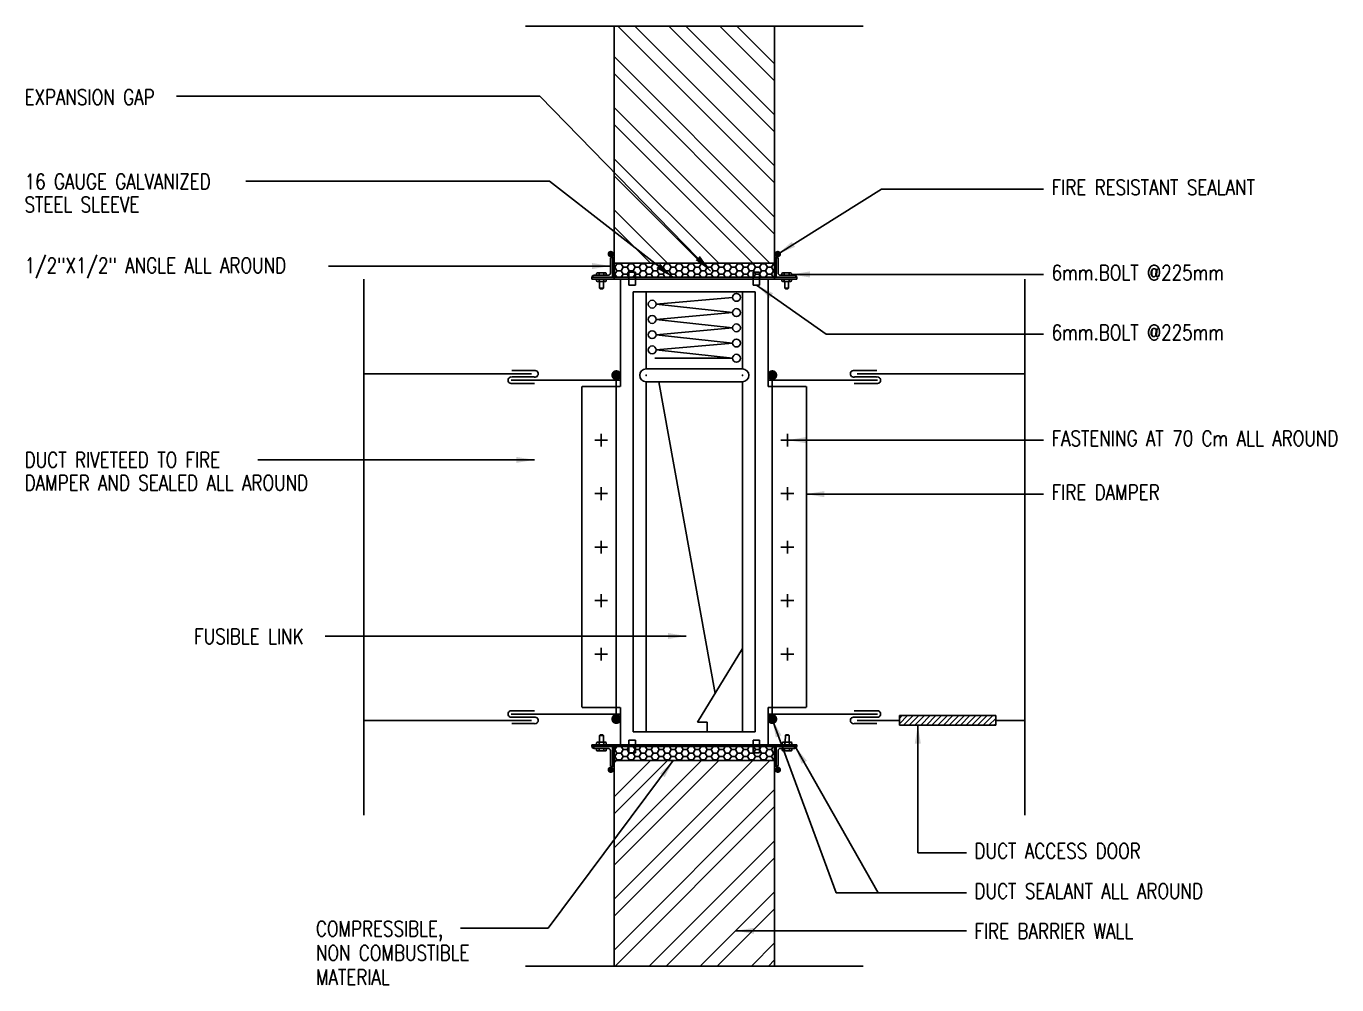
# Model space of a CAD drawing. Header units: millimetres. Extents: x -95178 to 274693, y -2232 to 263302.
# Drawn here: x 148383 to 169817, y 207669 to 223348 of the extents above; entities that cross this region are included whole.
import ezdxf

# ---------------------------------------------------------------- set-up
doc = ezdxf.new("R2010")
doc.units = ezdxf.units.MM
doc.linetypes.add('HIDDEN', pattern=[0.375, 0.25, -0.125])
for name, color, linetype in [('A_Arch', 8, 'Continuous'), ('BKG-S030D_Griddim', 7, 'Continuous'), ('M_FD', 110, 'Continuous'), ('M_INSULATION', 252, 'Continuous'), ('M_Supply_Duct', 4, 'Continuous'), ('M_Support', 14, 'Continuous'), ('M_Txt', 7, 'Continuous'), ('MEQUIP', 2, 'Continuous'), ('MEQUIP1', 3, 'Continuous')]:
    doc.layers.add(name, color=color, linetype=linetype)
doc.styles.add('ROMANS', font='romans.shx', dxfattribs={"width": 0.8})
doc.styles.add('SIM1', font='ROMANS.SHX', dxfattribs={"width": 0.8, "height": 250})
doc.dimstyles.new('DIM', dxfattribs={"dimscale": 50, "dimtxt": 2.5, "dimasz": 2.5, "dimexe": 1, "dimexo": 1, "dimgap": 0.8, "dimtad": 1, "dimdec": 0, "dimzin": 13, "dimdsep": 46, "dimtxsty": 'ROMANS', "dimblk": 'OBLIQUE', "dimcen": 1, "dimdle": 1, "dimclrd": 20, "dimclre": 20, "dimclrt": 7, "dimadec": 0, "dimazin": 0, "dimtfac": 0.4, "dimtdec": 0, "dimtix": 1, "dimtofl": 0, "dimtmove": 2, "dimatfit": 3, "dimfxl": 1, "dimtolj": 1, "dimtzin": 13, "dimlwd": -1, "dimlwe": -1, "dimarcsym": 0})

# ---------------------------------------------------------------- blocks, each defined once
blk = doc.blocks.new('_Oblique')
at = {"layer": 'BKG-S030D_Griddim', "color": 0, "lineweight": -2}
blk.add_line((-0.5, -0.5), (0.5, 0.5), dxfattribs=at)
blk = doc.blocks.new('5')
at = {"layer": 'M_Supply_Duct'}
for p, q in [((-1612, 75), (-112, 75)), ((-1612, 75), (-1612, -75)), ((-112, 75), (-112, -75)), ((-1612, -75), (-112, -75))]:
    blk.add_line(p, q, dxfattribs=at)
at = {"layer": 'M_Supply_Duct', "color": 8}
for p, q in [((-1612, -53), (-1484, 75)), ((-1612, 35), (-1572, 75)), ((-1546, -75), (-1396, 75)), ((-1457, -75), (-1307, 75)), ((-1369, -75), (-1219, 75)), ((-1280, -75), (-1130, 75)), ((-1192, -75), (-1042, 75)), ((-1104, -75), (-954, 75)), ((-1015, -75), (-865, 75)), ((-927, -75), (-777, 75)), ((-838, -75), (-688, 75)), ((-750, -75), (-600, 75)), ((-662, -75), (-512, 75)), ((-573, -75), (-423, 75)), ((-485, -75), (-335, 75)), ((-397, -75), (-247, 75)), ((-308, -75), (-158, 75)), ((-220, -75), (-112, 32)), ((-131, -75), (-112, -56))]:
    blk.add_line(p, q, dxfattribs=at)
blk = doc.blocks.new('*X12')
at = {"color": 0}
for p, q in [((100266, 19864), (100281, 19864)), ((100281, 19864), (100309, 19913)), ((100312, 19810), (100281, 19864)), ((100281, 19756), (100312, 19810)), ((100312, 19810), (100375, 19810)), ((100375, 19810), (100406, 19864)), ((100406, 19756), (100375, 19810)), ((100406, 19864), (100378, 19913)), ((100406, 19864), (100469, 19864)), ((100469, 19864), (100497, 19913)), ((100500, 19810), (100469, 19864)), ((100469, 19756), (100500, 19810)), ((100500, 19810), (100562, 19810)), ((100562, 19810), (100594, 19864)), ((100594, 19756), (100562, 19810)), ((100594, 19864), (100566, 19913)), ((100594, 19864), (100656, 19864)), ((100656, 19864), (100684, 19913)), ((100687, 19810), (100656, 19864)), ((100656, 19756), (100687, 19810)), ((100687, 19810), (100750, 19810)), ((100750, 19810), (100781, 19864)), ((100781, 19756), (100750, 19810)), ((100781, 19864), (100753, 19913)), ((100781, 19864), (100844, 19864)), ((100844, 19864), (100872, 19913)), ((100875, 19810), (100844, 19864)), ((100844, 19756), (100875, 19810)), ((100875, 19810), (100937, 19810)), ((100937, 19810), (100969, 19864)), ((100969, 19756), (100937, 19810)), ((100969, 19864), (100941, 19913)), ((100969, 19864), (101031, 19864)), ((101031, 19864), (101059, 19913)), ((101062, 19810), (101031, 19864)), ((101031, 19756), (101062, 19810)), ((101062, 19810), (101125, 19810)), ((101125, 19810), (101156, 19864)), ((101156, 19756), (101125, 19810)), ((101156, 19864), (101128, 19913)), ((101156, 19864), (101219, 19864)), ((101219, 19864), (101247, 19913)), ((101250, 19810), (101219, 19864)), ((101219, 19756), (101250, 19810)), ((101250, 19810), (101312, 19810)), ((101312, 19810), (101344, 19864)), ((101344, 19756), (101312, 19810)), ((101344, 19864), (101316, 19913)), ((101344, 19864), (101406, 19864)), ((101406, 19864), (101434, 19913)), ((101437, 19810), (101406, 19864)), ((101406, 19756), (101437, 19810)), ((101437, 19810), (101500, 19810)), ((101500, 19810), (101531, 19864)), ((101531, 19756), (101500, 19810)), ((101531, 19864), (101503, 19913)), ((101531, 19864), (101594, 19864)), ((101594, 19864), (101622, 19913)), ((101625, 19810), (101594, 19864)), ((101594, 19756), (101625, 19810)), ((101625, 19810), (101687, 19810)), ((101687, 19810), (101719, 19864)), ((101719, 19756), (101687, 19810)), ((101719, 19864), (101691, 19913)), ((101719, 19864), (101781, 19864)), ((101781, 19864), (101809, 19913)), ((101812, 19810), (101781, 19864)), ((101781, 19756), (101812, 19810)), ((101812, 19810), (101875, 19810)), ((101875, 19810), (101906, 19864)), ((101906, 19756), (101875, 19810)), ((101906, 19864), (101878, 19913)), ((101906, 19864), (101969, 19864)), ((101969, 19864), (101997, 19913)), ((102000, 19810), (101969, 19864)), ((101969, 19756), (102000, 19810)), ((102000, 19810), (102062, 19810)), ((102062, 19810), (102094, 19864)), ((102094, 19756), (102062, 19810)), ((102094, 19864), (102066, 19913)), ((102094, 19864), (102156, 19864)), ((102156, 19864), (102184, 19913)), ((102187, 19810), (102156, 19864)), ((102156, 19756), (102187, 19810)), ((102187, 19810), (102250, 19810)), ((102250, 19810), (102281, 19864)), ((102281, 19756), (102250, 19810)), ((102281, 19864), (102253, 19913)), ((102281, 19864), (102344, 19864)), ((102344, 19864), (102372, 19913)), ((102375, 19810), (102344, 19864)), ((102344, 19756), (102375, 19810)), ((102375, 19810), (102437, 19810)), ((102437, 19810), (102469, 19864)), ((102469, 19756), (102437, 19810)), ((102469, 19864), (102441, 19913)), ((102469, 19864), (102531, 19864)), ((102531, 19864), (102559, 19913)), ((102562, 19810), (102531, 19864)), ((102531, 19756), (102562, 19810)), ((102562, 19810), (102625, 19810)), ((102625, 19810), (102656, 19864)), ((102656, 19756), (102625, 19810)), ((102656, 19864), (102628, 19913)), ((102656, 19864), (102719, 19864)), ((102719, 19864), (102747, 19913)), ((102750, 19810), (102719, 19864)), ((102719, 19756), (102750, 19810)), ((102750, 19810), (102766, 19810)), ((100266, 19756), (100281, 19756)), ((100312, 19702), (100281, 19756)), ((100306, 19692), (100312, 19702)), ((100312, 19702), (100375, 19702)), ((100375, 19702), (100406, 19756)), ((100381, 19692), (100375, 19702)), ((100406, 19756), (100469, 19756)), ((100500, 19702), (100469, 19756)), ((100494, 19692), (100500, 19702)), ((100500, 19702), (100562, 19702)), ((100562, 19702), (100594, 19756)), ((100569, 19692), (100562, 19702)), ((100594, 19756), (100656, 19756)), ((100687, 19702), (100656, 19756)), ((100681, 19692), (100687, 19702)), ((100687, 19702), (100750, 19702)), ((100750, 19702), (100781, 19756)), ((100756, 19692), (100750, 19702)), ((100781, 19756), (100844, 19756)), ((100875, 19702), (100844, 19756)), ((100869, 19692), (100875, 19702)), ((100875, 19702), (100937, 19702)), ((100937, 19702), (100969, 19756)), ((100944, 19692), (100937, 19702)), ((100969, 19756), (101031, 19756)), ((101062, 19702), (101031, 19756)), ((101056, 19692), (101062, 19702)), ((101062, 19702), (101125, 19702)), ((101125, 19702), (101156, 19756)), ((101131, 19692), (101125, 19702)), ((101156, 19756), (101219, 19756)), ((101250, 19702), (101219, 19756)), ((101244, 19692), (101250, 19702)), ((101250, 19702), (101312, 19702)), ((101312, 19702), (101344, 19756)), ((101319, 19692), (101312, 19702)), ((101344, 19756), (101406, 19756)), ((101437, 19702), (101406, 19756)), ((101431, 19692), (101437, 19702)), ((101437, 19702), (101500, 19702)), ((101500, 19702), (101531, 19756)), ((101506, 19692), (101500, 19702)), ((101531, 19756), (101594, 19756)), ((101625, 19702), (101594, 19756)), ((101619, 19692), (101625, 19702)), ((101625, 19702), (101687, 19702)), ((101687, 19702), (101719, 19756)), ((101694, 19692), (101687, 19702)), ((101719, 19756), (101781, 19756)), ((101812, 19702), (101781, 19756)), ((101806, 19692), (101812, 19702)), ((101812, 19702), (101875, 19702)), ((101875, 19702), (101906, 19756)), ((101881, 19692), (101875, 19702)), ((101906, 19756), (101969, 19756)), ((102000, 19702), (101969, 19756)), ((101994, 19692), (102000, 19702)), ((102000, 19702), (102062, 19702)), ((102062, 19702), (102094, 19756)), ((102069, 19692), (102062, 19702)), ((102094, 19756), (102156, 19756)), ((102187, 19702), (102156, 19756)), ((102181, 19692), (102187, 19702)), ((102187, 19702), (102250, 19702)), ((102250, 19702), (102281, 19756)), ((102256, 19692), (102250, 19702)), ((102281, 19756), (102344, 19756)), ((102375, 19702), (102344, 19756)), ((102369, 19692), (102375, 19702)), ((102375, 19702), (102437, 19702)), ((102437, 19702), (102469, 19756)), ((102444, 19692), (102437, 19702)), ((102469, 19756), (102531, 19756)), ((102562, 19702), (102531, 19756)), ((102556, 19692), (102562, 19702)), ((102562, 19702), (102625, 19702)), ((102625, 19702), (102656, 19756)), ((102631, 19692), (102625, 19702)), ((102656, 19756), (102719, 19756)), ((102750, 19702), (102719, 19756)), ((102744, 19692), (102750, 19702)), ((102750, 19702), (102766, 19702))]:
    blk.add_line(p, q, dxfattribs=at)
blk = doc.blocks.new('FIRE DAMPER INSTALLATION')
at = {"layer": 'A_Arch'}
for p, q in [((-2761, 15372), (2761, 15372)), ((-1315, 15372), (-1315, 11237)), ((-1255, 15372), (1310, 12808)), ((-976, 15372), (1310, 13086)), ((-419, 15372), (1310, 13643)), ((-141, 15372), (1310, 13921)), ((416, 15372), (1310, 14478)), ((694, 15372), (1310, 14757)), ((1310, 15372), (1310, 11237)), ((-1315, 14876), (1310, 12251)), ((-1315, 14598), (1310, 11973)), ((-1315, 14041), (1231, 11495)), ((-1315, 13762), (953, 11495)), ((-1315, 13205), (396, 11495)), ((-1315, 12927), (117, 11495)), ((-1315, 12370), (-440, 11495)), ((-1315, 12092), (-718, 11495)), ((-1315, 1095), (953, 3363)), ((-1315, 817), (1231, 3363)), ((-1315, 1652), (396, 3363)), ((-1315, 2487), (-440, 3363)), ((-1315, 1931), (117, 3363)), ((-1315, 2766), (-718, 3363)), ((-1315, 3356), (-1315, 0)), ((1310, 3357), (1310, 0)), ((-1315, 260), (1310, 2885)), ((-1297, 0), (1310, 2607)), ((-740, 0), (1310, 2050)), ((-461, 0), (1310, 1771)), ((95, 0), (1310, 1215)), ((374, 0), (1310, 936)), ((931, 0), (1310, 379)), ((-2761, 0), (2761, 0)), ((1209, 0), (1310, 101))]:
    blk.add_line(p, q, dxfattribs=at)
at = {"layer": 'M_FD'}
for p, q in [((-1210, 11237), (-1210, 9477)), ((1205, 11237), (1205, 9477)), ((-1000, 11027), (-1000, 3830)), ((-1000, 11027), (995, 11027)), ((-790, 11027), (-790, 9767)), ((623, 10937), (-628, 10826)), ((785, 11027), (785, 9767)), ((995, 11027), (995, 3830)), ((-628, 10826), (623, 10688)), ((623, 10688), (-628, 10576)), ((-628, 10576), (623, 10439)), ((623, 10439), (-628, 10327)), ((-628, 10327), (623, 10190)), ((623, 10190), (-628, 10078)), ((-628, 10078), (623, 9941)), ((623, 9941), (-650, 9941)), ((-790, 9767), (785, 9767)), ((-790, 9557), (-790, 3830)), ((-790, 9557), (785, 9557)), ((338, 4460), (-580, 9557)), ((785, 9557), (785, 3830)), ((50, 3988), (785, 5195)), ((-1210, 4227), (-1210, 3620)), ((1205, 4227), (1205, 3620)), ((50, 3988), (207, 3988)), ((207, 3988), (207, 3830)), ((-1000, 3830), (995, 3830))]:
    blk.add_line(p, q, dxfattribs=at)
at = {"layer": 'M_FD', "linetype": 'HIDDEN'}
for p, q in [((-1840, 9477), (-1840, 4227)), ((-1840, 9477), (-1210, 9477)), ((1205, 9477), (1835, 9477)), ((1835, 9477), (1835, 4227)), ((-1840, 4227), (-1210, 4227)), ((1205, 4227), (1835, 4227))]:
    blk.add_line(p, q, dxfattribs=at)
at = {"layer": 'M_FD', "const_width": 15.8}
for points in [[(-798, 9662, 1), (-782, 9662, 1)], [(777, 9662, 1), (793, 9662, 1)]]:
    blk.add_lwpolyline(points, format="xyb", close=True, dxfattribs=at)
at = {"layer": 'M_FD'}
for centre in [(687, 10937), (-692, 10826), (687, 10688), (-692, 10576), (687, 10439), (-692, 10327), (-692, 10078), (687, 10190), (687, 9941)]:
    blk.add_circle(centre, 64.4, dxfattribs=at)
for centre, start, end in [((-790, 9662), 90, 270), ((785, 9662), 270, 90)]:
    blk.add_arc(centre, 105, start, end, dxfattribs=at)
at = {"layer": 'M_INSULATION'}
for p, q in [((-1315, 11498), (1310, 11498)), ((-1278, 9665), (-1278, 4037)), ((1273, 9665), (1273, 4037)), ((-1315, 3605), (-1315, 3356)), ((1310, 3601), (1310, 3357)), ((-1315, 3323), (-1275, 3363)), ((-1315, 3360), (1310, 3360))]:
    blk.add_line(p, q, dxfattribs=at)
for points, const_width in [([(-1342, 11646, 1), (-1395, 11646, 1)], 52.5), ([(1337, 11646, -1), (1390, 11646, -1)], 52.5), ([(-1237, 9665, -1), (-1319, 9665, -1)], 82), ([(1232, 9665, 1), (1314, 9665, 1)], 82), ([(-1237, 4040, 1), (-1319, 4040, 1)], 82), ([(1232, 4040, -1), (1314, 4040, -1)], 82), ([(-1638, 3593, -1), (-1668, 3593, -1)], 29.5), ([(1633, 3593, 1), (1663, 3593, 1)], 29.5), ([(-1342, 3211, -1), (-1395, 3211, -1)], 52.5), ([(1337, 3211, 1), (1390, 3211, 1)], 52.5)]:
    blk.add_lwpolyline(points, format="xyb", close=True, dxfattribs=dict(at, const_width=const_width))
at = {"layer": 'M_Supply_Duct', "color": 8}
for p, q in [((-5410, 11237), (-5410, 2468)), ((5405, 11237), (5405, 2468))]:
    blk.add_line(p, q, dxfattribs=at)
at = {"layer": 'M_Supply_Duct'}
for p, q in [((-2666, 9687), (-5410, 9687)), ((-2620, 9740), (-2989, 9740)), ((2615, 9740), (2984, 9740)), ((2661, 9687), (5405, 9687)), ((-1210, 9582), (-2999, 9582)), ((-2620, 9635), (-2984, 9635)), ((-2615, 9530), (-2984, 9530)), ((1205, 9582), (2994, 9582)), ((2610, 9530), (2979, 9530)), ((2615, 9635), (2979, 9635)), ((-1210, 4122), (-2999, 4122)), ((-2615, 4175), (-2984, 4175)), ((1205, 4122), (2994, 4122)), ((2610, 4175), (2979, 4175)), ((-2666, 4017), (-5410, 4017)), ((-2620, 3965), (-2989, 3965)), ((-2620, 4070), (-2984, 4070)), ((2615, 4070), (2979, 4070)), ((2615, 3965), (2984, 3965)), ((2661, 4017), (3351, 4017)), ((4926, 4017), (5405, 4017))]:
    blk.add_line(p, q, dxfattribs=at)
for centre, start, end in [((-2609, 9687), 258.4143, 101.5857), ((2604, 9687), 78.4143, 281.5857), ((-2995, 9582), 78.4143, 281.5857), ((2990, 9582), 258.4143, 101.5857), ((-2995, 4122), 78.4143, 281.5857), ((2990, 4122), 258.4143, 101.5857), ((-2609, 4017), 258.4143, 101.5857), ((2604, 4017), 78.4143, 281.5857)]:
    blk.add_arc(centre, 53.6, start, end, dxfattribs=at)
at = {"layer": 'M_Support', "color": 14, "ltscale": 0.25}
for p, q in [((-1340, 11266), (-1340, 11602)), ((1335, 11266), (1335, 11602)), ((-1374, 11333), (-1374, 11568)), ((1368, 11333), (1368, 11568)), ((-1678, 11266), (1673, 11266)), ((-1678, 11237), (-1678, 11266)), ((-1678, 11237), (-1678, 11266)), ((-1678, 11237), (1673, 11237)), ((-1340, 11266), (-1676, 11266)), ((-1407, 11299), (-1642, 11299)), ((-1600, 11299), (-1600, 11325)), ((-1600, 11211), (-1600, 11237)), ((-1455, 11338), (-1587, 11338)), ((-1587, 11198), (-1455, 11198)), ((-1560, 11325), (-1574, 11338)), ((-1560, 11211), (-1574, 11198)), ((-1560, 11325), (-1547, 11338)), ((-1560, 11299), (-1560, 11325)), ((-1560, 11211), (-1560, 11237)), ((-1560, 11211), (-1547, 11198)), ((-1553, 11198), (-1553, 11085)), ((-1482, 11325), (-1495, 11338)), ((-1482, 11211), (-1495, 11198)), ((-1490, 11198), (-1490, 11085)), ((-1490, 11198), (-1490, 11194)), ((-1482, 11325), (-1468, 11338)), ((-1482, 11299), (-1482, 11325)), ((-1482, 11211), (-1482, 11237)), ((-1482, 11211), (-1468, 11198)), ((-1442, 11299), (-1442, 11325)), ((-1442, 11211), (-1442, 11237)), ((-1315, 11237), (1310, 11237)), ((-1071, 11349), (-966, 11349)), ((-1071, 11139), (-1071, 11349)), ((-966, 11349), (-966, 11139)), ((961, 11349), (961, 11139)), ((1066, 11349), (961, 11349)), ((1066, 11139), (1066, 11349)), ((1335, 11266), (1671, 11266)), ((1402, 11299), (1637, 11299)), ((1429, 11299), (1429, 11325)), ((1429, 11211), (1429, 11237)), ((1442, 11338), (1573, 11338)), ((1573, 11198), (1442, 11198)), ((1468, 11325), (1455, 11338)), ((1468, 11211), (1455, 11198)), ((1468, 11325), (1482, 11338)), ((1468, 11299), (1468, 11325)), ((1468, 11211), (1468, 11237)), ((1468, 11211), (1482, 11198)), ((1477, 11198), (1477, 11085)), ((1477, 11198), (1477, 11194)), ((1547, 11325), (1533, 11338)), ((1547, 11211), (1533, 11198)), ((1540, 11198), (1540, 11085)), ((1547, 11325), (1561, 11338)), ((1547, 11299), (1547, 11325)), ((1547, 11211), (1547, 11237)), ((1547, 11211), (1561, 11198)), ((1587, 11299), (1587, 11325)), ((1587, 11211), (1587, 11237)), ((1673, 11237), (1673, 11266)), ((1673, 11237), (1673, 11266)), ((-1490, 11085), (-1553, 11085)), ((-1553, 11085), (-1543, 11074)), ((-1500, 11074), (-1543, 11074)), ((-1490, 11085), (-1500, 11074)), ((-966, 11139), (-1071, 11139)), ((961, 11139), (1066, 11139)), ((1477, 11085), (1487, 11074)), ((1477, 11085), (1540, 11085)), ((1487, 11074), (1529, 11074)), ((1540, 11085), (1529, 11074)), ((-1630, 8602), (-1420, 8602)), ((-1525, 8707), (-1525, 8497)), ((1625, 8602), (1415, 8602)), ((1520, 8707), (1520, 8497)), ((-1630, 7727), (-1420, 7727)), ((-1525, 7832), (-1525, 7622)), ((1625, 7727), (1415, 7727)), ((1520, 7832), (1520, 7622)), ((-1525, 6957), (-1525, 6747)), ((1520, 6957), (1520, 6747)), ((-1630, 6852), (-1420, 6852)), ((1625, 6852), (1415, 6852)), ((-1525, 6082), (-1525, 5872)), ((1520, 6082), (1520, 5872)), ((-1630, 5977), (-1420, 5977)), ((1625, 5977), (1415, 5977)), ((-1525, 5207), (-1525, 4997)), ((1520, 5207), (1520, 4997)), ((-1630, 5102), (-1420, 5102)), ((1625, 5102), (1415, 5102)), ((-1600, 3647), (-1600, 3620)), ((-1587, 3660), (-1455, 3660)), ((-1560, 3647), (-1574, 3660)), ((-1560, 3647), (-1547, 3660)), ((-1560, 3647), (-1560, 3620)), ((-1553, 3773), (-1543, 3783)), ((-1490, 3773), (-1553, 3773)), ((-1553, 3660), (-1553, 3773)), ((-1500, 3783), (-1543, 3783)), ((-1490, 3773), (-1500, 3783)), ((-1482, 3647), (-1495, 3660)), ((-1490, 3660), (-1490, 3773)), ((-1490, 3660), (-1490, 3663)), ((-1482, 3647), (-1468, 3660)), ((-1482, 3647), (-1482, 3620)), ((-1442, 3647), (-1442, 3620)), ((-1071, 3486), (-1071, 3696)), ((-1071, 3696), (-966, 3696)), ((-966, 3696), (-966, 3486)), ((961, 3696), (961, 3486)), ((1066, 3696), (961, 3696)), ((1066, 3486), (1066, 3696)), ((1437, 3648), (1437, 3622)), ((1582, 3660), (1451, 3661)), ((1477, 3648), (1463, 3661)), ((1477, 3648), (1476, 3622)), ((1477, 3648), (1491, 3661)), ((1485, 3661), (1487, 3774)), ((1487, 3774), (1497, 3784)), ((1487, 3774), (1550, 3773)), ((1497, 3784), (1539, 3784)), ((1550, 3773), (1539, 3784)), ((1556, 3647), (1542, 3660)), ((1549, 3660), (1550, 3773)), ((1556, 3647), (1555, 3621)), ((1556, 3647), (1569, 3660)), ((1595, 3647), (1595, 3620)), ((-1678, 3620), (1673, 3620)), ((-1678, 3592), (1673, 3592)), ((-1340, 3592), (-1676, 3592)), ((-1407, 3558), (-1642, 3558)), ((-1600, 3558), (-1600, 3532)), ((-1455, 3519), (-1587, 3519)), ((-1560, 3532), (-1574, 3519)), ((-1560, 3558), (-1560, 3532)), ((-1560, 3532), (-1547, 3519)), ((-1482, 3532), (-1495, 3519)), ((-1482, 3558), (-1482, 3532)), ((-1482, 3532), (-1468, 3519)), ((-1442, 3558), (-1442, 3532)), ((-1374, 3525), (-1374, 3290)), ((-1340, 3592), (-1340, 3256)), ((-966, 3486), (-1071, 3486)), ((961, 3486), (1066, 3486)), ((1335, 3592), (1671, 3592)), ((1335, 3592), (1335, 3256)), ((1368, 3525), (1368, 3290)), ((1402, 3558), (1637, 3558)), ((1436, 3560), (1436, 3534)), ((1449, 3521), (1580, 3519)), ((1475, 3534), (1462, 3521)), ((1476, 3560), (1475, 3534)), ((1475, 3534), (1489, 3520)), ((1554, 3533), (1540, 3520)), ((1555, 3559), (1554, 3533)), ((1554, 3533), (1568, 3519)), ((1594, 3558), (1594, 3532))]:
    blk.add_line(p, q, dxfattribs=at)
for centre, radius, start, end in [((-1340, 11568), 33.6, 90, 180), ((1335, 11568), 33.6, 0, 90), ((-1642, 11266), 33.6, 90, 180), ((-1587, 11325), 13.1, 90, 180), ((-1587, 11211), 13.1, 180, 270), ((-1455, 11325), 13.1, 0, 90), ((-1455, 11211), 13.1, 270, 0), ((-1407, 11333), 33.6, 270, 0), ((1402, 11333), 33.6, 180, 270), ((1442, 11325), 13.1, 90, 180), ((1442, 11211), 13.1, 180, 270), ((1573, 11325), 13.1, 0, 90), ((1573, 11211), 13.1, 270, 0), ((1637, 11266), 33.6, 0, 90), ((-1587, 3647), 13.1, 90, 180), ((-1455, 3647), 13.1, 0, 90), ((1451, 3648), 13.1, 89.3448, 179.3448), ((1582, 3647), 13.1, 359.3448, 89.3448), ((-1642, 3592), 33.6, 180, 270), ((-1587, 3532), 13.1, 180, 270), ((-1455, 3532), 13.1, 270, 0), ((-1407, 3525), 33.6, 0, 90), ((1402, 3525), 33.6, 90, 180), ((1449, 3534), 13.1, 179.3448, 269.3448), ((1580, 3532), 13.1, 269.3448, 359.3448), ((1637, 3592), 33.6, 270, 0), ((-1340, 3290), 33.6, 180, 270), ((1335, 3290), 33.6, 270, 0)]:
    blk.add_arc(centre, radius, start, end, dxfattribs=at)
for points in [[(1673, 11237), (1673, 11266), (-1678, 11237), (-1678, 11266)], [(1673, 3620), (1673, 3592), (-1678, 3620), (-1678, 3592)]]:
    blk.add_solid(points, dxfattribs=at)
at = {"layer": 'MEQUIP'}
for p, q in [((1485, 3661), (1485, 3665)), ((-1678, 3620), (-1678, 3592)), ((-1678, 3620), (-1678, 3592)), ((-1315, 3620), (-1315, 3605)), ((1310, 3620), (1310, 3601)), ((1673, 3620), (1673, 3592)), ((1673, 3620), (1673, 3592))]:
    blk.add_line(p, q, dxfattribs=at)
at = {"layer": 'MEQUIP', "linetype": 'Continuous'}
blk.add_line((-1315, 3620), (1310, 3620), dxfattribs=at)
at = {"layer": 'MEQUIP1'}
for p, q in [((-1315, 11252), (-1315, 11502)), ((1310, 11257), (1310, 11500))]:
    blk.add_line(p, q, dxfattribs=at)
at = {"layer": 'M_INSULATION', "xscale": -1.05000000000291, "yscale": 1.049999999988358, "zscale": 1.05, "rotation": 180}
blk.add_blockref('*X12', (-106595, 32174), dxfattribs=at)
at = {"layer": 'M_INSULATION', "xscale": 1.05000000000291, "yscale": 1.05000000000291, "zscale": 1.05000000000291}
blk.add_blockref('*X12', (-106595, -17316), dxfattribs=at)
at = {"layer": 'M_Supply_Duct', "xscale": 1.05000000000291, "yscale": 1.05000000000291, "zscale": 1.05000000000291}
blk.add_blockref('5', (5044, 4017), dxfattribs=at)
at = {"layer": 'M_Txt', "style": 'SIM1', "width": 0.8}
for s, p in [('EXPANSION GAP', (-10955, 14088)), ('16 GAUGE GALVANIZED', (-10955, 12707)), ('FIRE RESISTANT SEALANT', (5842, 12612)), ('STEEL SLEEVE', (-10955, 12330)), ('1/2"X1/2" ANGLE ALL AROUND', (-10955, 11335)), ('6mm.BOLT @225mm', (5842, 11216)), ('6mm.BOLT @225mm', (5842, 10238)), ('FASTENING AT 70 Cm ALL AROUND', (5842, 8506)), ('DUCT RIVETEED TO FIRE ', (-10955, 8155)), ('DAMPER AND SEALED ALL AROUND', (-10955, 7778)), ('FIRE DAMPER', (5842, 7623)), ('FUSIBLE LINK', (-8182, 5267)), ('DUCT ACCESS DOOR', (4581, 1758)), ('DUCT SEALANT ALL AROUND', (4581, 1102)), ('COMPRESSIBLE,', (-6191, 485)), ('FIRE BARRIER WALL', (4581, 447)), ('NON COMBUSTIBLE', (-6191, 89)), ('MATERIAL', (-6191, -307))]:
    blk.add_text(s, height=250, dxfattribs=at).set_placement(p)
at = {"layer": 'M_Txt'}
for points in [[(264, 11366), (-2527, 14227), (-8472, 14227)], [(-356, 11266), (-2373, 12839), (-7338, 12839)], [(1363, 11646), (3061, 12709), (5709, 12709)], [(-1374, 11450), (-5986, 11450)], [(1587, 11312), (5709, 11312)], [(1013, 11139), (2152, 10335), (5709, 10335)], [(1520, 8602), (5709, 8602)], [(-2615, 8279), (-7141, 8279)], [(1823, 7719), (5709, 7719)], [(-134, 5398), (-6041, 5398)], [(1273, 4037), (2319, 1199), (3643, 1199)], [(3653, 3939), (3653, 1854), (4448, 1854)], [(1648, 3593), (3002, 1199), (4448, 1199)], [(-346, 3360), (-2394, 618), (-3826, 618)], [(675, 576), (4448, 576)]]:
    blk.add_leader(points, dimstyle='DIM', override={"dimscale": 100, "dimasz": 3, "dimtad": 0, "dimclrd": 14}, dxfattribs=at)

msp = doc.modelspace()

# ---------------------------------------------------------------- block references
at = {"layer": 'M_FD'}
msp.add_blockref('FIRE DAMPER INSTALLATION', (159312.154, 207975.75), dxfattribs=at)

doc.saveas('drawing.dxf')
